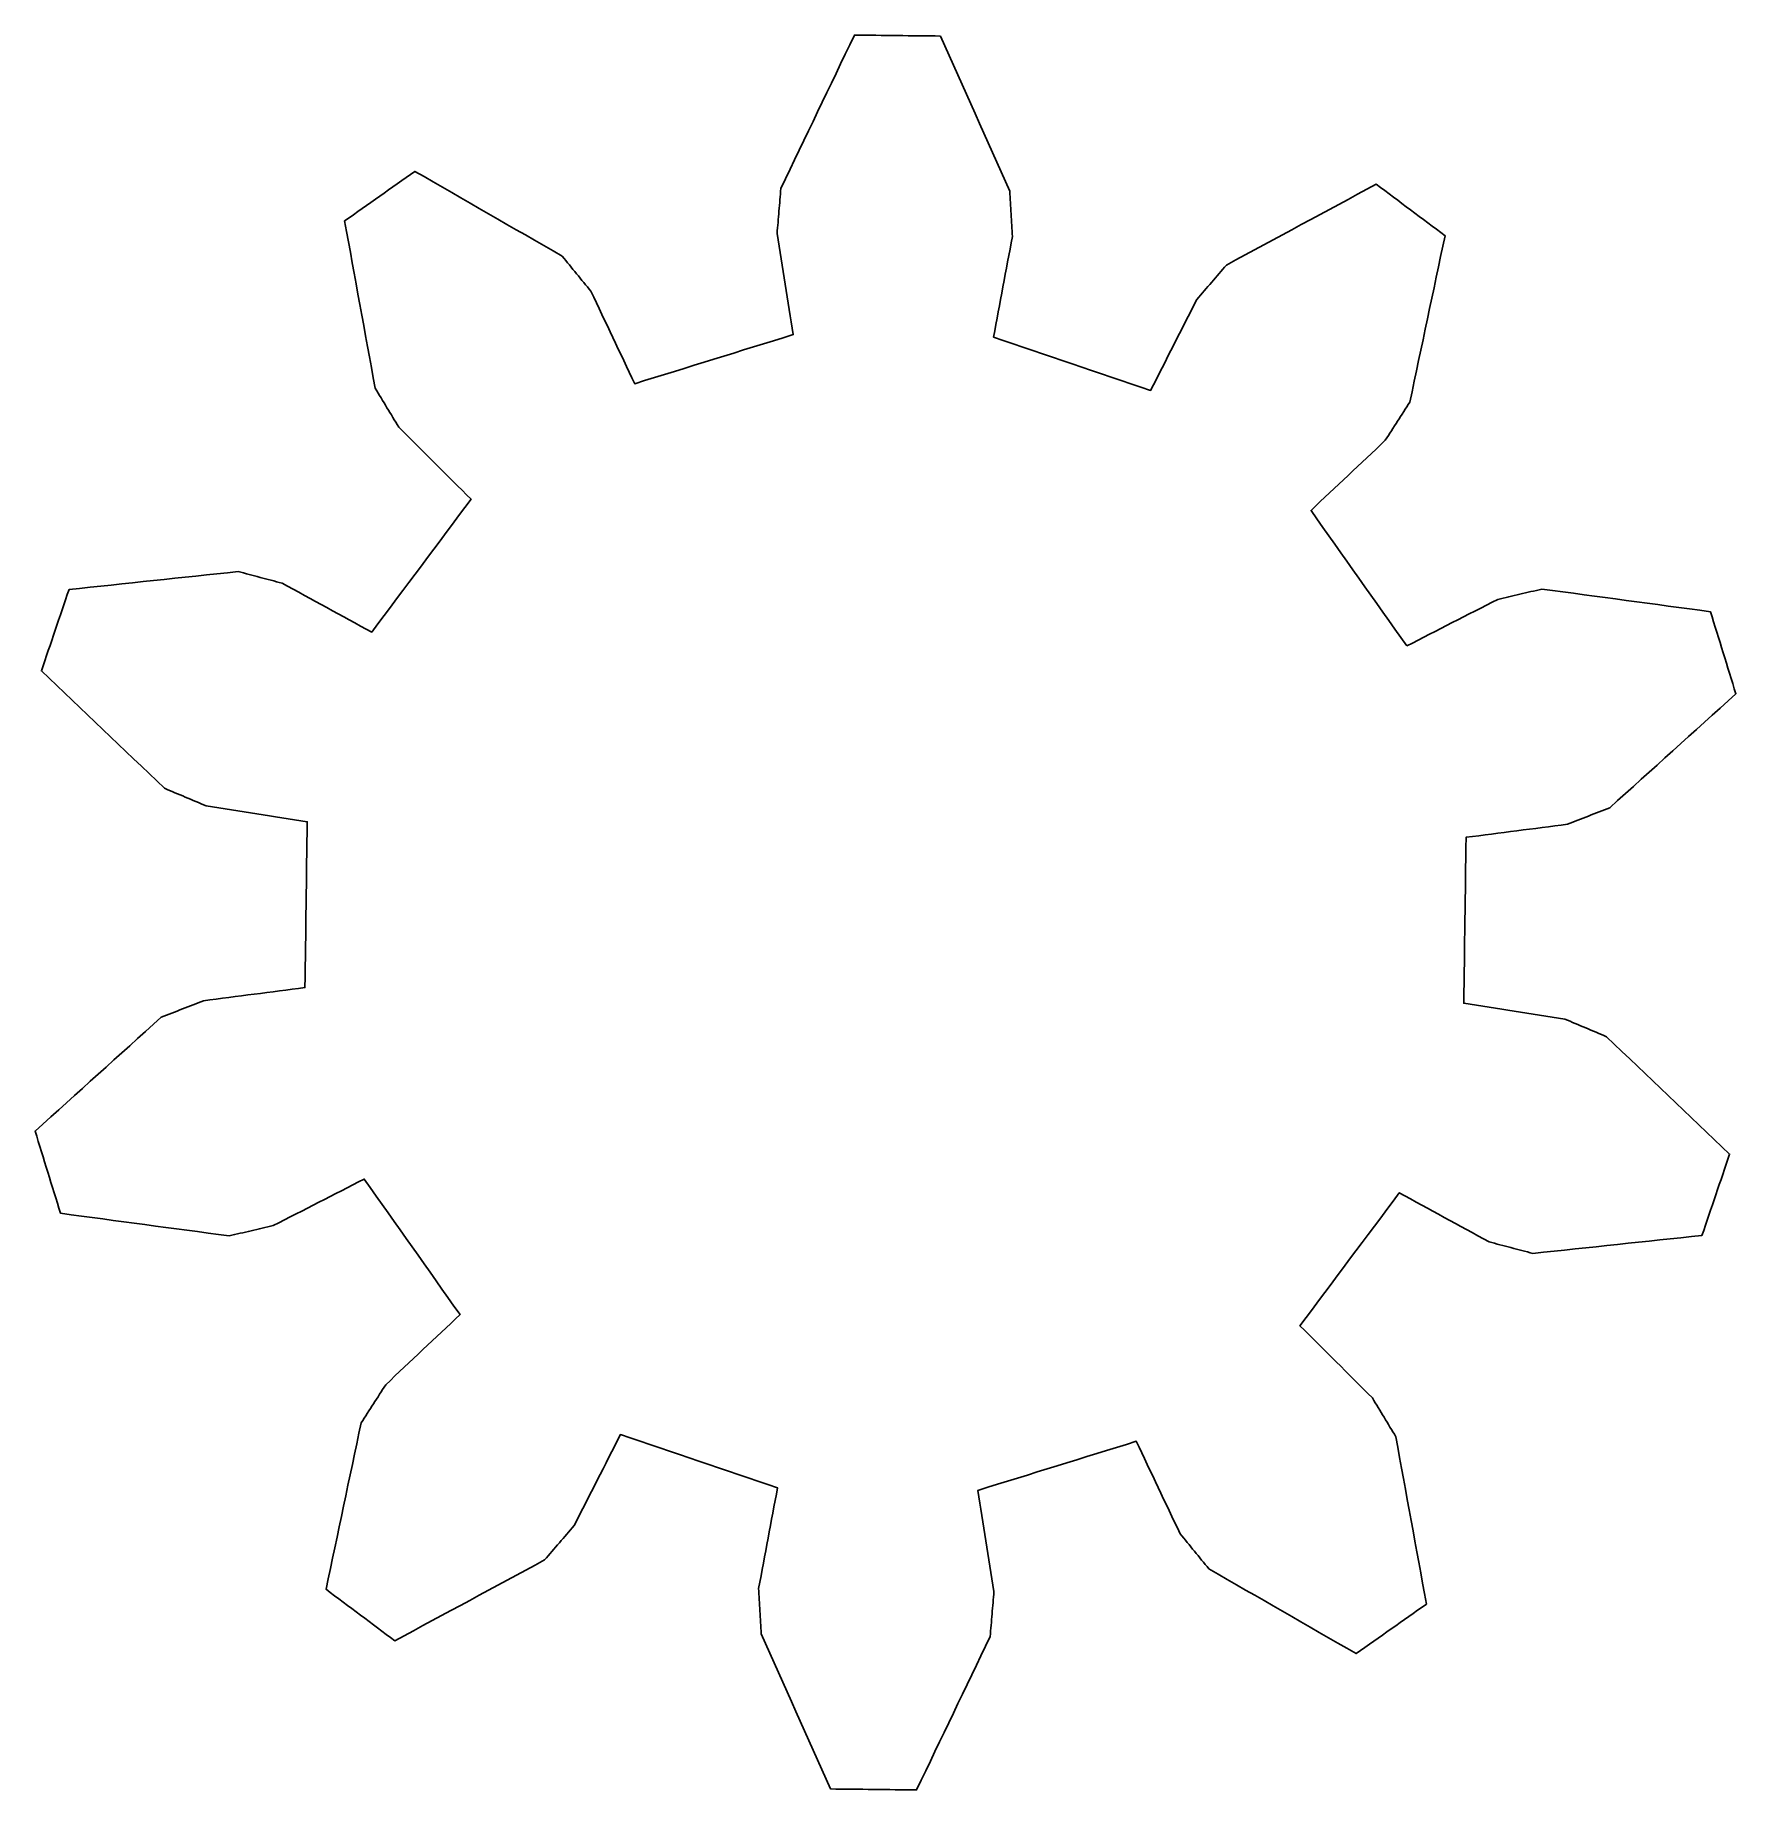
# Model space of a CAD drawing. Extents: x -14.7 to 14.7, y -15.1 to 15.1.
import ezdxf

# ---------------------------------------------------------------- set-up
doc = ezdxf.new("R2010")
doc.units = 0
doc.layers.add('Layer_1', color=7, linetype='CONTINUOUS')

msp = doc.modelspace()

# ---------------------------------------------------------------- linework, layer by layer
at = {"layer": 'Layer_1', "color": 7}
msp.add_lwpolyline([(8.999145, 4.60205), (9.097355, 4.65225), (9.195565, 4.70245), (9.293775, 4.75265), (9.391985, 4.80285), (9.490195, 4.85305), (9.588405, 4.90325), (9.686615, 4.95345), (9.784825, 5.00365), (9.883035, 5.05385), (9.981245, 5.10405), (10.079454, 5.15425), (10.177664, 5.20445), (10.275874, 5.25465), (10.374084, 5.30485), (10.472294, 5.35505), (10.570504, 5.40525), (10.618184, 5.41635), (10.665864, 5.42745), (10.713544, 5.43855), (10.761224, 5.44975), (10.808904, 5.46085), (10.856584, 5.47195), (10.904264, 5.48305), (10.951944, 5.49425), (10.999624, 5.50535), (11.047304, 5.51645), (11.094984, 5.52755), (11.142664, 5.53875), (11.190344, 5.54985), (11.238024, 5.56095), (11.285704, 5.57205), (11.333384, 5.58325), (11.515249, 5.55885), (11.697115, 5.53445), (11.87898, 5.51005), (12.060845, 5.48565), (12.242709, 5.46125), (12.424575, 5.43685), (12.60644, 5.41245), (12.788305, 5.38805), (12.97017, 5.36365), (13.152036, 5.33925), (13.333901, 5.31485), (13.515765, 5.29045), (13.69763, 5.26605), (13.879495, 5.24165), (14.061361, 5.21725), (14.243225, 5.19285), (14.270685, 5.10425), (14.298145, 5.01565), (14.325605, 4.92705), (14.353065, 4.83845), (14.380525, 4.74985), (14.407985, 4.66125), (14.435445, 4.57265), (14.462905, 4.48405), (14.490365, 4.39545), (14.517825, 4.30685), (14.545285, 4.21825), (14.572745, 4.12965), (14.600205, 4.04105), (14.627665, 3.95245), (14.655125, 3.86385), (14.682585, 3.77525), (14.546378, 3.6523), (14.410172, 3.52934), (14.273964, 3.40639), (14.137758, 3.28343), (14.001552, 3.16048), (13.865345, 3.03753), (13.729138, 2.91457), (13.592932, 2.79162), (13.456726, 2.66866), (13.320518, 2.54571), (13.184312, 2.42276), (13.048106, 2.2998), (12.911899, 2.17685), (12.775693, 2.0539), (12.639486, 1.93094), (12.50328, 1.80799), (12.45765, 1.79019), (12.41202, 1.77239), (12.36639, 1.75459), (12.32076, 1.73679), (12.27513, 1.71899), (12.2295, 1.70119), (12.18387, 1.68339), (12.13824, 1.66559), (12.09261, 1.64779), (12.04698, 1.62999), (12.00135, 1.61219), (11.95572, 1.59439), (11.91009, 1.57659), (11.86446, 1.55879), (11.81883, 1.54099), (11.7732, 1.52319), (11.663814, 1.50909), (11.554428, 1.49499), (11.445043, 1.48089), (11.335657, 1.46679), (11.22627, 1.45269), (11.116884, 1.43859), (11.007499, 1.42449), (10.898113, 1.41039), (10.788727, 1.39629), (10.679342, 1.38219), (10.569956, 1.36809), (10.46057, 1.35399), (10.351183, 1.33989), (10.241798, 1.32579), (10.132412, 1.31169), (10.023026, 1.29759), (10.020626, 1.1186), (10.018226, 0.93961), (10.015826, 0.76062), (10.013426, 0.58164), (10.011026, 0.40265), (10.008626, 0.22366), (10.006226, 0.04467), (10.003826, -0.13432), (10.001426, -0.3133), (9.999026, -0.49229), (9.996626, -0.67128), (9.994226, -0.85027), (9.991826, -1.02926), (9.989426, -1.20824), (9.987026, -1.38723), (9.984626, -1.56622), (10.093583, -1.58332), (10.202541, -1.60042), (10.3115, -1.61752), (10.420458, -1.63462), (10.529417, -1.65172), (10.638375, -1.66882), (10.747333, -1.68592), (10.856292, -1.70302), (10.96525, -1.72012), (11.074207, -1.73722), (11.183167, -1.75432), (11.292126, -1.77142), (11.401085, -1.78852), (11.510045, -1.80562), (11.619004, -1.82272), (11.727963, -1.83982), (11.773093, -1.85882), (11.818223, -1.87782), (11.863353, -1.89682), (11.908483, -1.91582), (11.953613, -1.93482), (11.998743, -1.95382), (12.043873, -1.97282), (12.089003, -1.99182), (12.134133, -2.01082), (12.179263, -2.02982), (12.224393, -2.04882), (12.269523, -2.06782), (12.314653, -2.08682), (12.359783, -2.10582), (12.404913, -2.12482), (12.450043, -2.14382), (12.582835, -2.27045), (12.715627, -2.39708), (12.848419, -2.52372), (12.98121, -2.65035), (13.114002, -2.77698), (13.246794, -2.90361), (13.379586, -3.03024), (13.512377, -3.15687), (13.645169, -3.28351), (13.777961, -3.41014), (13.910752, -3.53677), (14.043544, -3.6634), (14.176336, -3.79004), (14.309128, -3.91667), (14.441919, -4.0433), (14.574711, -4.16993), (14.544841, -4.25773), (14.514971, -4.34553), (14.485101, -4.43333), (14.455231, -4.52113), (14.425361, -4.60893), (14.395491, -4.69673), (14.365621, -4.78453), (14.335751, -4.87233), (14.305881, -4.96013), (14.276011, -5.04793), (14.246141, -5.13573), (14.216271, -5.22353), (14.186401, -5.31133), (14.156531, -5.39913), (14.126661, -5.48693), (14.096851, -5.57473), (13.914386, -5.59413), (13.731923, -5.61353), (13.549459, -5.63293), (13.366995, -5.65233), (13.184531, -5.67173), (13.002067, -5.69113), (12.819603, -5.71053), (12.637139, -5.72993), (12.454675, -5.74933), (12.272212, -5.76873), (12.089747, -5.78813), (11.907283, -5.80753), (11.724819, -5.82693), (11.542355, -5.84633), (11.359891, -5.86573), (11.177428, -5.88563), (11.130078, -5.87313), (11.082728, -5.86063), (11.035378, -5.84813), (10.988028, -5.83563), (10.940678, -5.82313), (10.893328, -5.81063), (10.845978, -5.79813), (10.798618, -5.78563), (10.751268, -5.77313), (10.703918, -5.76063), (10.656568, -5.74813), (10.609218, -5.73563), (10.561868, -5.72313), (10.514518, -5.71063), (10.467168, -5.69813), (10.419818, -5.68563), (10.323018, -5.63273), (10.226218, -5.57983), (10.129418, -5.52693), (10.032618, -5.47403), (9.935818, -5.42113), (9.839018, -5.36823), (9.742218, -5.31533), (9.645418, -5.26243), (9.548618, -5.20953), (9.451818, -5.15663), (9.355018, -5.10373), (9.258218, -5.05083), (9.161418, -4.99793), (9.064618, -4.94503), (8.967818, -4.89213), (8.871018, -4.83923), (8.763832, -4.9826), (8.656647, -5.12596), (8.549461, -5.26933), (8.442275, -5.41269), (8.33509, -5.55606), (8.227904, -5.69943), (8.120718, -5.84279), (8.013533, -5.98616), (7.906347, -6.12952), (7.799161, -6.27289), (7.691976, -6.41626), (7.58479, -6.55962), (7.477604, -6.70299), (7.370418, -6.84635), (7.263233, -6.98972), (7.156047, -7.13308), (7.234137, -7.21098), (7.312227, -7.28888), (7.390317, -7.36678), (7.468407, -7.44468), (7.546497, -7.52258), (7.624587, -7.60048), (7.702677, -7.67838), (7.780767, -7.75628), (7.858857, -7.83418), (7.936947, -7.91208), (8.015037, -7.98998), (8.093127, -8.06788), (8.171217, -8.14578), (8.249307, -8.22368), (8.327397, -8.30158), (8.405487, -8.37948), (8.430827, -8.42138), (8.456167, -8.46328), (8.481507, -8.50518), (8.506847, -8.54708), (8.532187, -8.58898), (8.557527, -8.63088), (8.582867, -8.67278), (8.608207, -8.71468), (8.633547, -8.75658), (8.658887, -8.79848), (8.684227, -8.84038), (8.709567, -8.88228), (8.734907, -8.92418), (8.760247, -8.96608), (8.785587, -9.00798), (8.810927, -9.04988), (8.843927, -9.23039), (8.876927, -9.41089), (8.909927, -9.59139), (8.942927, -9.77189), (8.975927, -9.95239), (9.008927, -10.13289), (9.041927, -10.31339), (9.074927, -10.4939), (9.107927, -10.6744), (9.140927, -10.8549), (9.173927, -11.0354), (9.206927, -11.2159), (9.239927, -11.3964), (9.272927, -11.5769), (9.305927, -11.75741), (9.338927, -11.93791), (9.263137, -11.99141), (9.187347, -12.04491), (9.111557, -12.09841), (9.035767, -12.15191), (8.959977, -12.20541), (8.884187, -12.25891), (8.808397, -12.31241), (8.732607, -12.36591), (8.656817, -12.41941), (8.581027, -12.47291), (8.505237, -12.52641), (8.429447, -12.57991), (8.353657, -12.63341), (8.277867, -12.68691), (8.202077, -12.74041), (8.126277, -12.79381), (7.96725, -12.70231), (7.808223, -12.61081), (7.649196, -12.51931), (7.490169, -12.42781), (7.331142, -12.33631), (7.172115, -12.24481), (7.013088, -12.15331), (6.854061, -12.06181), (6.695034, -11.97031), (6.536007, -11.87881), (6.37698, -11.78731), (6.217953, -11.69571), (6.058926, -11.60421), (5.899899, -11.51271), (5.740872, -11.42121), (5.581845, -11.32971), (5.550855, -11.29181), (5.519865, -11.25391), (5.488875, -11.21601), (5.457885, -11.17811), (5.426895, -11.14021), (5.395905, -11.10231), (5.364915, -11.06441), (5.333925, -11.02651), (5.302935, -10.98861), (5.271945, -10.95071), (5.240955, -10.91281), (5.209965, -10.87491), (5.178975, -10.83701), (5.147985, -10.79911), (5.116995, -10.76121), (5.085995, -10.72331), (5.038745, -10.62361), (4.991505, -10.52391), (4.944255, -10.42421), (4.897005, -10.32451), (4.849765, -10.22481), (4.802515, -10.12511), (4.755265, -10.02541), (4.708025, -9.92571), (4.660775, -9.82601), (4.613535, -9.72631), (4.566285, -9.62661), (4.519045, -9.52691), (4.471795, -9.42721), (4.424555, -9.32751), (4.377315, -9.22781), (4.330065, -9.12811), (4.159081, -9.18111), (3.988097, -9.23411), (3.817113, -9.28711), (3.646129, -9.34011), (3.475145, -9.39311), (3.304161, -9.44611), (3.133177, -9.49911), (2.962193, -9.55211), (2.791209, -9.60511), (2.620225, -9.65811), (2.44924, -9.71111), (2.278256, -9.76411), (2.107272, -9.81711), (1.936288, -9.87011), (1.765304, -9.92311), (1.59432, -9.97611), (1.61171, -10.08502), (1.6291, -10.19394), (1.64649, -10.30285), (1.66388, -10.41177), (1.68127, -10.52069), (1.69866, -10.6296), (1.71605, -10.73852), (1.73344, -10.84743), (1.75083, -10.95635), (1.76822, -11.06527), (1.78561, -11.17418), (1.803, -11.2831), (1.82039, -11.39201), (1.83778, -11.50093), (1.85517, -11.60985), (1.87256, -11.71876), (1.86846, -11.76756), (1.86436, -11.81636), (1.86026, -11.86516), (1.85616, -11.91396), (1.85206, -11.96276), (1.84796, -12.01156), (1.84386, -12.06036), (1.83976, -12.10916), (1.83566, -12.15796), (1.83156, -12.20676), (1.82746, -12.25556), (1.82336, -12.30436), (1.81926, -12.35316), (1.81516, -12.40196), (1.81106, -12.45076), (1.80696, -12.49956), (1.72756, -12.66499), (1.64816, -12.83041), (1.56876, -12.99584), (1.48936, -13.16127), (1.40996, -13.32669), (1.33056, -13.49212), (1.25116, -13.65755), (1.17176, -13.82297), (1.09236, -13.9884), (1.01296, -14.15383), (0.93356, -14.31925), (0.85416, -14.48468), (0.77476, -14.65011), (0.69536, -14.81553), (0.61596, -14.98096), (0.53656, -15.14639), (0.4438, -15.14539), (0.35104, -15.14439), (0.25828, -15.14339), (0.16552, -15.14239), (0.07276, -15.14139), (-0.02, -15.14039), (-0.11276, -15.13939), (-0.20552, -15.13839), (-0.29828, -15.13739), (-0.39104, -15.13639), (-0.4838, -15.13539), (-0.57656, -15.13439), (-0.66932, -15.13339), (-0.76208, -15.13239), (-0.85484, -15.13139), (-0.9476, -15.13039), (-1.02245, -14.96285), (-1.0973, -14.79532), (-1.17215, -14.62778), (-1.247, -14.46025), (-1.32185, -14.29271), (-1.3967, -14.12518), (-1.47155, -13.95764), (-1.5464, -13.79011), (-1.62125, -13.62258), (-1.6961, -13.45504), (-1.77095, -13.28751), (-1.8458, -13.11997), (-1.92065, -12.95244), (-1.9955, -12.7849), (-2.07035, -12.61737), (-2.1452, -12.44983), (-2.148, -12.40093), (-2.1508, -12.35203), (-2.1536, -12.30313), (-2.1564, -12.25423), (-2.1592, -12.20533), (-2.162, -12.15643), (-2.1648, -12.10753), (-2.1676, -12.05863), (-2.1704, -12.00973), (-2.1732, -11.96083), (-2.176, -11.91193), (-2.1788, -11.86303), (-2.1816, -11.81413), (-2.1844, -11.76523), (-2.1872, -11.71633), (-2.19, -11.66743), (-2.16964, -11.55903), (-2.14928, -11.45063), (-2.12892, -11.34222), (-2.10856, -11.23382), (-2.0882, -11.12542), (-2.06784, -11.01702), (-2.04748, -10.90862), (-2.02712, -10.80022), (-2.00676, -10.69182), (-1.9864, -10.58341), (-1.96604, -10.47501), (-1.94568, -10.36661), (-1.92532, -10.25821), (-1.90496, -10.14981), (-1.8846, -10.04141), (-1.86422, -9.93309), (-2.033691, -9.87549), (-2.203162, -9.81789), (-2.372634, -9.76029), (-2.542105, -9.70269), (-2.711576, -9.64509), (-2.881047, -9.58749), (-3.050519, -9.52989), (-3.21999, -9.47229), (-3.389461, -9.41469), (-3.558932, -9.35709), (-3.728404, -9.29949), (-3.897875, -9.24189), (-4.067346, -9.18429), (-4.236817, -9.12669), (-4.406288, -9.06909), (-4.57576, -9.01149), (-4.62571, -9.10979), (-4.67566, -9.20809), (-4.72561, -9.30639), (-4.77556, -9.40469), (-4.82551, -9.50299), (-4.87546, -9.60129), (-4.92541, -9.69959), (-4.97536, -9.79789), (-5.02531, -9.89619), (-5.07526, -9.99449), (-5.12521, -10.09279), (-5.17516, -10.19109), (-5.22511, -10.28939), (-5.27506, -10.38769), (-5.32501, -10.48599), (-5.37496, -10.58429), (-5.40698, -10.62129), (-5.439, -10.65839), (-5.47102, -10.69539), (-5.50304, -10.73249), (-5.53506, -10.76949), (-5.56708, -10.80659), (-5.5991, -10.84359), (-5.63112, -10.88069), (-5.66314, -10.91769), (-5.69516, -10.95479), (-5.72718, -10.99179), (-5.7592, -11.02889), (-5.79122, -11.06599), (-5.82324, -11.10299), (-5.85526, -11.13999), (-5.88727, -11.17709), (-6.048739, -11.26429), (-6.210209, -11.35149), (-6.371678, -11.43869), (-6.533148, -11.52589), (-6.694617, -11.61309), (-6.856087, -11.70029), (-7.017556, -11.78749), (-7.179026, -11.87469), (-7.340495, -11.96189), (-7.501965, -12.04909), (-7.663434, -12.13629), (-7.824904, -12.22349), (-7.986373, -12.31069), (-8.147842, -12.39789), (-8.309312, -12.48509), (-8.470782, -12.57229), (-8.545083, -12.51679), (-8.619384, -12.46129), (-8.693685, -12.40569), (-8.767986, -12.35019), (-8.842287, -12.29469), (-8.916587, -12.23909), (-8.990887, -12.18359), (-9.065187, -12.12809), (-9.139487, -12.07249), (-9.213787, -12.01699), (-9.288087, -11.96149), (-9.362387, -11.90599), (-9.436687, -11.85039), (-9.510987, -11.79489), (-9.585287, -11.73939), (-9.659587, -11.68379), (-9.621667, -11.50426), (-9.583747, -11.32473), (-9.545827, -11.14519), (-9.507907, -10.96566), (-9.469987, -10.78613), (-9.432067, -10.6066), (-9.394147, -10.42707), (-9.356227, -10.24754), (-9.318307, -10.06801), (-9.280387, -9.88848), (-9.242467, -9.70895), (-9.204547, -9.52942), (-9.166627, -9.34989), (-9.128707, -9.17035), (-9.090787, -8.99082), (-9.052867, -8.81129), (-9.026387, -8.77009), (-8.999917, -8.72889), (-8.973447, -8.68769), (-8.946977, -8.64649), (-8.920507, -8.60529), (-8.894027, -8.56409), (-8.867557, -8.52289), (-8.841087, -8.48169), (-8.814613, -8.44049), (-8.788138, -8.39929), (-8.761663, -8.35809), (-8.735188, -8.31689), (-8.708713, -8.27569), (-8.682238, -8.23449), (-8.655763, -8.19329), (-8.629288, -8.15209), (-8.5491, -8.07639), (-8.468912, -8.00069), (-8.388724, -7.92499), (-8.308536, -7.84929), (-8.228348, -7.77359), (-8.14816, -7.69789), (-8.067974, -7.62219), (-7.987784, -7.54649), (-7.907594, -7.47079), (-7.827404, -7.39509), (-7.747214, -7.31939), (-7.667024, -7.24369), (-7.586834, -7.16799), (-7.506644, -7.09229), (-7.426454, -7.01659), (-7.346204, -6.94089), (-7.450747, -6.79523), (-7.553974, -6.64898), (-7.6572, -6.50274), (-7.760427, -6.3565), (-7.863653, -6.21026), (-7.96688, -6.06401), (-8.070106, -5.91777), (-8.173333, -5.77153), (-8.27656, -5.62528), (-8.379786, -5.47904), (-8.483013, -5.3328), (-8.586239, -5.18656), (-8.689466, -5.04031), (-8.792692, -4.89407), (-8.895919, -4.74783), (-8.999146, -4.60158), (-9.097356, -4.65178), (-9.195566, -4.70198), (-9.293776, -4.75218), (-9.391986, -4.80238), (-9.490196, -4.85258), (-9.588406, -4.90278), (-9.686616, -4.95298), (-9.784826, -5.00318), (-9.883036, -5.05338), (-9.981246, -5.10358), (-10.079456, -5.15378), (-10.177666, -5.20398), (-10.275876, -5.25418), (-10.374086, -5.30438), (-10.472296, -5.35458), (-10.570506, -5.40478), (-10.618186, -5.41598), (-10.665866, -5.42708), (-10.713546, -5.43818), (-10.761226, -5.44928), (-10.808906, -5.46038), (-10.856586, -5.47158), (-10.904266, -5.48268), (-10.951946, -5.49378), (-10.999626, -5.50488), (-11.047306, -5.51608), (-11.094986, -5.52718), (-11.142666, -5.53828), (-11.190346, -5.54938), (-11.238026, -5.56058), (-11.285706, -5.57168), (-11.333386, -5.58278), (-11.51525, -5.55838), (-11.697116, -5.53398), (-11.878981, -5.50958), (-12.060846, -5.48518), (-12.242711, -5.46078), (-12.424577, -5.43638), (-12.606441, -5.41198), (-12.788306, -5.38758), (-12.970171, -5.36318), (-13.152036, -5.33878), (-13.333902, -5.31438), (-13.515767, -5.28998), (-13.697631, -5.26558), (-13.879497, -5.24118), (-14.061362, -5.21678), (-14.243227, -5.19238), (-14.270687, -5.10378), (-14.298147, -5.01518), (-14.325607, -4.92658), (-14.353067, -4.83798), (-14.380527, -4.74938), (-14.407987, -4.66078), (-14.435447, -4.57218), (-14.462907, -4.48358), (-14.490367, -4.39498), (-14.517827, -4.30638), (-14.545287, -4.21778), (-14.572747, -4.12918), (-14.600207, -4.04058), (-14.627667, -3.95198), (-14.655127, -3.86338), (-14.682587, -3.77478), (-14.54638, -3.65183), (-14.410174, -3.52888), (-14.273967, -3.40592), (-14.13776, -3.28297), (-14.001554, -3.16002), (-13.865348, -3.03706), (-13.72914, -2.91411), (-13.592934, -2.79115), (-13.456728, -2.6682), (-13.320521, -2.54525), (-13.184314, -2.42229), (-13.048108, -2.29934), (-12.911902, -2.17638), (-12.775694, -2.05343), (-12.639488, -1.93048), (-12.503282, -1.80752), (-12.457652, -1.78972), (-12.412022, -1.77192), (-12.366392, -1.75412), (-12.320762, -1.73632), (-12.275132, -1.71852), (-12.229502, -1.70072), (-12.183872, -1.68292), (-12.138242, -1.66512), (-12.092612, -1.64732), (-12.046982, -1.62952), (-12.001352, -1.61172), (-11.955722, -1.59392), (-11.910092, -1.57612), (-11.864462, -1.55832), (-11.818832, -1.54052), (-11.773202, -1.52272), (-11.663815, -1.50862), (-11.554429, -1.49452), (-11.445043, -1.48042), (-11.335656, -1.46632), (-11.226271, -1.45222), (-11.116885, -1.43812), (-11.007499, -1.42402), (-10.898113, -1.40992), (-10.788727, -1.39582), (-10.679341, -1.38172), (-10.569956, -1.36762), (-10.460569, -1.35352), (-10.351183, -1.33942), (-10.241797, -1.32532), (-10.132411, -1.31122), (-10.023025, -1.29712), (-10.020525, -1.11813), (-10.018125, -0.93915), (-10.015725, -0.76016), (-10.013325, -0.58117), (-10.010925, -0.40218), (-10.008425, -0.22319), (-10.006025, -0.04421), (-10.003625, 0.13478), (-10.001225, 0.31377), (-9.998725, 0.49276), (-9.996325, 0.67175), (-9.993925, 0.85073), (-9.991525, 1.02972), (-9.989125, 1.20871), (-9.986625, 1.3877), (-9.984225, 1.56669), (-10.093229, 1.58389), (-10.202188, 1.60099), (-10.311146, 1.61809), (-10.420104, 1.63519), (-10.529063, 1.65229), (-10.638021, 1.66939), (-10.746979, 1.68649), (-10.855938, 1.70359), (-10.964896, 1.72069), (-11.073854, 1.73779), (-11.182813, 1.75489), (-11.291772, 1.77199), (-11.400732, 1.78909), (-11.509691, 1.80619), (-11.61865, 1.82329), (-11.72761, 1.84039), (-11.77274, 1.85939), (-11.81787, 1.87839), (-11.863, 1.89739), (-11.90813, 1.91639), (-11.95326, 1.93539), (-11.99839, 1.95439), (-12.04352, 1.97339), (-12.08865, 1.99239), (-12.13378, 2.01139), (-12.17891, 2.03039), (-12.22404, 2.04939), (-12.26917, 2.06839), (-12.3143, 2.08739), (-12.35943, 2.10639), (-12.40456, 2.12539), (-12.44969, 2.14439), (-12.582477, 2.27106), (-12.715269, 2.39769), (-12.848061, 2.52433), (-12.980852, 2.65096), (-13.113644, 2.77759), (-13.246436, 2.90422), (-13.379228, 3.03085), (-13.512019, 3.15748), (-13.644811, 3.28412), (-13.777603, 3.41075), (-13.910395, 3.53738), (-14.043186, 3.66401), (-14.175978, 3.79064), (-14.30877, 3.91728), (-14.441561, 4.04391), (-14.574353, 4.17054), (-14.544483, 4.25834), (-14.514613, 4.34614), (-14.484743, 4.43394), (-14.454873, 4.52174), (-14.425003, 4.60954), (-14.395133, 4.69734), (-14.365263, 4.78514), (-14.335393, 4.87294), (-14.305523, 4.96074), (-14.275653, 5.04854), (-14.245783, 5.13634), (-14.215913, 5.22414), (-14.186043, 5.31194), (-14.156173, 5.39974), (-14.126303, 5.48754), (-14.096433, 5.57534), (-13.913969, 5.59474), (-13.731506, 5.61414), (-13.549042, 5.63354), (-13.366577, 5.65294), (-13.184113, 5.67234), (-13.001649, 5.69174), (-12.819186, 5.71114), (-12.636722, 5.73054), (-12.454258, 5.74994), (-12.271793, 5.76934), (-12.08933, 5.78874), (-11.906866, 5.80814), (-11.724402, 5.82754), (-11.541938, 5.84694), (-11.359474, 5.86634), (-11.17701, 5.88574), (-11.12966, 5.87324), (-11.08231, 5.86074), (-11.03496, 5.84824), (-10.9876, 5.83574), (-10.94025, 5.82324), (-10.8929, 5.81074), (-10.84555, 5.79824), (-10.79819, 5.78574), (-10.75084, 5.77324), (-10.70349, 5.76074), (-10.65614, 5.74824), (-10.60879, 5.73574), (-10.56143, 5.72324), (-10.51408, 5.71074), (-10.46673, 5.69824), (-10.41938, 5.68574), (-10.32258, 5.63284), (-10.22578, 5.57994), (-10.12898, 5.52704), (-10.03218, 5.47414), (-9.935379, 5.42124), (-9.838579, 5.36834), (-9.741779, 5.31544), (-9.644979, 5.26254), (-9.548179, 5.20964), (-9.451379, 5.15674), (-9.354579, 5.10384), (-9.257779, 5.05094), (-9.160979, 4.99804), (-9.064179, 4.94514), (-8.967379, 4.89224), (-8.870579, 4.83934), (-8.763393, 4.98271), (-8.656207, 5.12607), (-8.549022, 5.26944), (-8.441892, 5.41277), (-8.334706, 5.55614), (-8.227521, 5.69951), (-8.120335, 5.84287), (-8.01315, 5.98624), (-7.905964, 6.1296), (-7.798778, 6.27297), (-7.691593, 6.41634), (-7.584407, 6.5597), (-7.477221, 6.70307), (-7.370035, 6.84643), (-7.26285, 6.9898), (-7.155664, 7.13317), (-7.233754, 7.21107), (-7.311844, 7.28897), (-7.389934, 7.36687), (-7.468024, 7.44477), (-7.546114, 7.52267), (-7.624204, 7.60057), (-7.702294, 7.67847), (-7.780384, 7.75637), (-7.858474, 7.83427), (-7.936564, 7.91217), (-8.014654, 7.99007), (-8.092744, 8.06797), (-8.170795, 8.14587), (-8.248883, 8.22377), (-8.326971, 8.30167), (-8.405059, 8.37957), (-8.430398, 8.42147), (-8.455737, 8.46337), (-8.481076, 8.50527), (-8.506415, 8.54717), (-8.531754, 8.58907), (-8.557093, 8.63097), (-8.582432, 8.67287), (-8.607771, 8.71477), (-8.63311, 8.75667), (-8.658449, 8.79857), (-8.683788, 8.84047), (-8.709127, 8.88237), (-8.734466, 8.92427), (-8.759805, 8.96617), (-8.785144, 9.00807), (-8.810483, 9.04997), (-8.843484, 9.23047), (-8.876484, 9.41097), (-8.909484, 9.59147), (-8.942484, 9.77197), (-8.975484, 9.95247), (-9.008484, 10.13297), (-9.041484, 10.31348), (-9.074484, 10.49398), (-9.107484, 10.67448), (-9.140484, 10.85498), (-9.173484, 11.03548), (-9.206484, 11.21598), (-9.239484, 11.39648), (-9.272484, 11.57698), (-9.305484, 11.75749), (-9.338484, 11.93799), (-9.262694, 11.99149), (-9.186904, 12.04499), (-9.111114, 12.09849), (-9.035324, 12.15199), (-8.959534, 12.20549), (-8.883744, 12.25899), (-8.807954, 12.31249), (-8.732164, 12.36599), (-8.656374, 12.41949), (-8.580584, 12.47299), (-8.504794, 12.52649), (-8.429004, 12.57999), (-8.353214, 12.63349), (-8.277424, 12.68699), (-8.201634, 12.74049), (-8.125844, 12.79399), (-7.966817, 12.70249), (-7.80779, 12.61099), (-7.648763, 12.51949), (-7.489736, 12.42799), (-7.330709, 12.33639), (-7.171682, 12.24489), (-7.012655, 12.15329), (-6.853628, 12.06179), (-6.694601, 11.97019), (-6.535574, 11.87869), (-6.376547, 11.78719), (-6.21752, 11.69569), (-6.058493, 11.60419), (-5.899466, 11.51269), (-5.740439, 11.42119), (-5.581412, 11.32969), (-5.550422, 11.29179), (-5.519432, 11.25389), (-5.488442, 11.21599), (-5.457452, 11.17809), (-5.426462, 11.14019), (-5.395472, 11.10229), (-5.364482, 11.06439), (-5.333492, 11.02649), (-5.302502, 10.98859), (-5.271512, 10.95069), (-5.240522, 10.91279), (-5.209532, 10.87489), (-5.178542, 10.83699), (-5.147552, 10.79909), (-5.116562, 10.76119), (-5.085572, 10.72329), (-5.038322, 10.62359), (-4.991082, 10.52389), (-4.943832, 10.42419), (-4.896592, 10.32449), (-4.849342, 10.22479), (-4.802102, 10.12509), (-4.754852, 10.02539), (-4.707612, 9.92569), (-4.660362, 9.82599), (-4.613122, 9.72629), (-4.565872, 9.62659), (-4.518632, 9.52689), (-4.471382, 9.42719), (-4.424142, 9.32749), (-4.376902, 9.22779), (-4.329652, 9.12809), (-4.158668, 9.18109), (-3.987684, 9.23409), (-3.8167, 9.28709), (-3.645716, 9.34009), (-3.474732, 9.39309), (-3.303748, 9.44609), (-3.132764, 9.49909), (-2.961779, 9.55209), (-2.790794, 9.60509), (-2.61981, 9.65809), (-2.448826, 9.71109), (-2.277842, 9.76409), (-2.106858, 9.81709), (-1.935874, 9.87009), (-1.76489, 9.92309), (-1.593906, 9.97609), (-1.61129, 10.08501), (-1.628679, 10.19393), (-1.646068, 10.30284), (-1.663457, 10.41176), (-1.680846, 10.52067), (-1.698235, 10.62959), (-1.715624, 10.7385), (-1.733013, 10.84742), (-1.750402, 10.95634), (-1.767791, 11.06525), (-1.78518, 11.17417), (-1.802569, 11.28308), (-1.819958, 11.392), (-1.837347, 11.50092), (-1.854736, 11.60983), (-1.872125, 11.71875), (-1.868025, 11.76755), (-1.863925, 11.81635), (-1.859825, 11.86515), (-1.855725, 11.91395), (-1.851625, 11.96275), (-1.847525, 12.01155), (-1.843425, 12.06035), (-1.839325, 12.10915), (-1.835225, 12.15795), (-1.831125, 12.20675), (-1.827025, 12.25555), (-1.822925, 12.30435), (-1.818825, 12.35315), (-1.814725, 12.40195), (-1.810625, 12.45075), (-1.806525, 12.49955), (-1.727125, 12.66497), (-1.647725, 12.8304), (-1.568325, 12.99583), (-1.488925, 13.16125), (-1.409525, 13.32668), (-1.330125, 13.49211), (-1.250725, 13.65753), (-1.171325, 13.82296), (-1.091925, 13.98839), (-1.012525, 14.15381), (-0.933125, 14.31924), (-0.853725, 14.48467), (-0.774325, 14.65009), (-0.694925, 14.81552), (-0.615525, 14.98095), (-0.536125, 15.14637), (-0.443365, 15.14537), (-0.350605, 15.14437), (-0.257845, 15.14337), (-0.165085, 15.14237), (-0.072325, 15.14137), (0.020435, 15.14037), (0.113195, 15.13937), (0.205955, 15.13837), (0.298715, 15.13737), (0.391475, 15.13637), (0.484235, 15.13537), (0.576995, 15.13437), (0.669755, 15.13337), (0.762515, 15.13237), (0.855275, 15.13137), (0.948035, 15.13037), (1.022885, 14.96284), (1.097735, 14.7953), (1.172585, 14.62777), (1.247435, 14.46023), (1.322285, 14.2927), (1.397135, 14.12516), (1.471985, 13.95763), (1.546835, 13.79009), (1.621685, 13.62256), (1.696535, 13.45503), (1.771385, 13.28749), (1.846235, 13.11996), (1.921085, 12.95242), (1.995935, 12.78489), (2.070785, 12.61735), (2.145635, 12.44982), (2.148435, 12.40092), (2.151235, 12.35202), (2.154035, 12.30312), (2.156835, 12.25422), (2.159635, 12.20532), (2.162435, 12.15642), (2.165235, 12.10752), (2.168035, 12.05862), (2.170835, 12.00972), (2.173635, 11.96082), (2.176435, 11.91192), (2.179235, 11.86302), (2.182035, 11.81412), (2.184835, 11.76522), (2.187635, 11.71632), (2.190435, 11.66742), (2.170075, 11.55902), (2.149715, 11.45062), (2.129355, 11.34221), (2.108995, 11.23381), (2.088635, 11.12541), (2.068275, 11.01701), (2.047915, 10.90861), (2.027555, 10.80021), (2.007195, 10.69181), (1.986835, 10.58341), (1.966475, 10.47501), (1.946115, 10.36661), (1.925755, 10.25821), (1.905395, 10.1498), (1.885035, 10.0414), (1.864675, 9.933), (2.034146, 9.8754), (2.203617, 9.8178), (2.373089, 9.7602), (2.54256, 9.7026), (2.712031, 9.645), (2.881502, 9.5874), (3.050974, 9.5298), (3.220445, 9.4722), (3.389916, 9.4146), (3.559387, 9.357), (3.728858, 9.2994), (3.89833, 9.2418), (4.067801, 9.1842), (4.237272, 9.1266), (4.406743, 9.069), (4.576215, 9.0114), (4.626165, 9.1097), (4.676115, 9.208), (4.726065, 9.3063), (4.776015, 9.4046), (4.825965, 9.5029), (4.875915, 9.6012), (4.925865, 9.6995), (4.975815, 9.7978), (5.025765, 9.8961), (5.075715, 9.9944), (5.125665, 10.0927), (5.175615, 10.191), (5.225565, 10.2893), (5.275515, 10.3876), (5.325465, 10.4859), (5.375415, 10.5842), (5.407435, 10.6213), (5.439455, 10.6583), (5.471475, 10.6954), (5.503495, 10.7324), (5.535515, 10.7694), (5.567535, 10.8065), (5.599555, 10.8435), (5.631575, 10.8806), (5.663595, 10.9176), (5.695615, 10.9546), (5.727635, 10.9917), (5.759655, 11.0287), (5.791675, 11.0658), (5.823695, 11.1028), (5.855715, 11.1398), (5.887725, 11.1769), (6.049194, 11.2641), (6.210664, 11.3513), (6.372133, 11.4385), (6.533603, 11.5257), (6.695072, 11.6129), (6.856541, 11.7001), (7.018011, 11.7873), (7.179481, 11.8745), (7.34095, 11.9617), (7.50242, 12.0489), (7.663889, 12.1361), (7.825359, 12.2233), (7.986828, 12.3105), (8.148298, 12.3977), (8.309767, 12.4849), (8.471237, 12.5721), (8.545537, 12.5166), (8.619837, 12.4611), (8.694137, 12.4055), (8.768437, 12.35), (8.842737, 12.2945), (8.917037, 12.239), (8.991337, 12.1834), (9.065637, 12.1279), (9.139937, 12.0724), (9.214237, 12.0169), (9.288537, 11.9613), (9.362837, 11.9058), (9.437137, 11.8503), (9.511437, 11.7947), (9.585737, 11.7392), (9.660037, 11.6837), (9.622117, 11.50417), (9.584197, 11.32463), (9.546277, 11.1451), (9.508357, 10.96557), (9.470437, 10.78604), (9.432517, 10.60651), (9.394597, 10.42698), (9.356677, 10.24745), (9.318757, 10.06792), (9.280837, 9.88839), (9.242917, 9.70886), (9.204997, 9.52933), (9.167077, 9.34979), (9.129157, 9.17026), (9.091237, 8.99073), (9.053317, 8.8112), (9.026837, 8.77), (9.000367, 8.7288), (8.973887, 8.6876), (8.947417, 8.6464), (8.920947, 8.6052), (8.894467, 8.564), (8.867997, 8.5228), (8.841527, 8.4816), (8.815047, 8.4404), (8.788577, 8.3992), (8.762107, 8.358), (8.735637, 8.3168), (8.709157, 8.2756), (8.682677, 8.2344), (8.656207, 8.1932), (8.629727, 8.152), (8.549537, 8.0763), (8.469347, 8.0006), (8.389157, 7.9249), (8.308967, 7.8492), (8.228777, 7.7735), (8.148587, 7.6978), (8.068397, 7.6221), (7.988207, 7.5464), (7.908017, 7.4707), (7.827827, 7.395), (7.747637, 7.3193), (7.667447, 7.2436), (7.587257, 7.1679), (7.507067, 7.0922), (7.426877, 7.0165), (7.346687, 6.9408), (7.449914, 6.79456), (7.55314, 6.64832), (7.656367, 6.50208), (7.759594, 6.35583), (7.86282, 6.20959), (7.966047, 6.06335), (8.069273, 5.9171), (8.1725, 5.77086), (8.275726, 5.62462), (8.378953, 5.47838), (8.48218, 5.33213), (8.585406, 5.18589), (8.688633, 5.03965), (8.791859, 4.8934), (8.895086, 4.74716)], close=True, dxfattribs=at)

doc.saveas('drawing.dxf')
